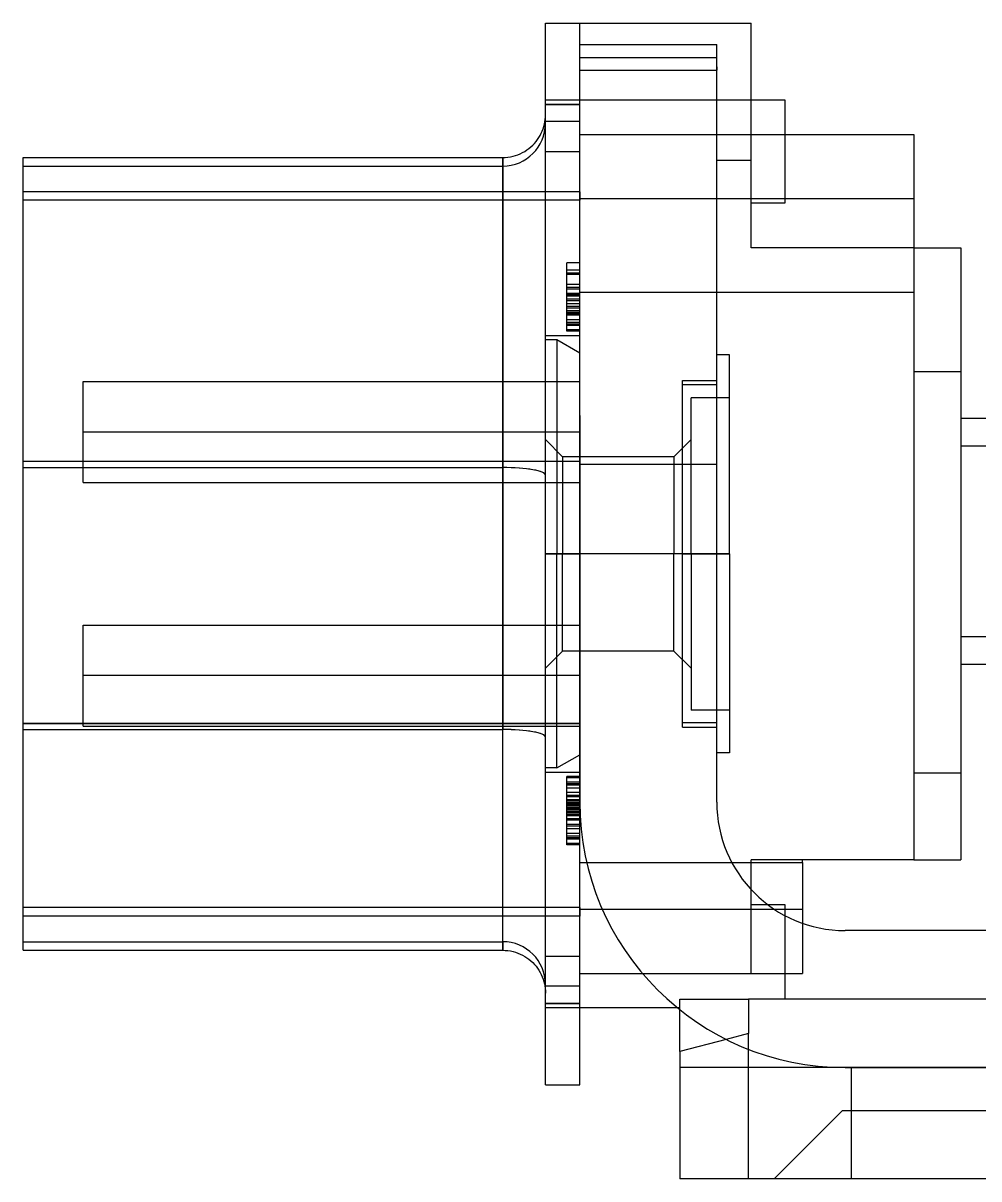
# Model space of a CAD drawing. Header units: millimetres. Extents: x 0 to 21.1, y -10.6 to 6.2.
# Drawn here: x 0 to 11.16, y -7.3 to 6.2 of the extents above; entities that cross this region are included whole.
import ezdxf

# ---------------------------------------------------------------- set-up
doc = ezdxf.new("R2010")
doc.units = ezdxf.units.MM
doc.layers.add('MAIN-1', color=7, linetype='Continuous')
doc.layers.add('MAIN-2', color=7, linetype='Continuous')

# ---------------------------------------------------------------- blocks, each defined once
blk = doc.blocks.new('D-Sub9 1.338168-2 right side')
at = {"layer": 'MAIN-1'}
for p, q in [((-11.6, 12), (-11.6, 13.5)), ((-11.6, 13.5), (-11.2, 13.5)), ((-11.2, 12), (-11.2, 13.5)), ((-11.2, 13.5), (-9.2, 13.5)), ((-9.2, 11.9), (-9.2, 13.5)), ((-11.2, 13.25), (-9.6, 13.25)), ((-9.6, 8.35), (-9.6, 13.25)), ((-8.8, 12.6), (-9.2, 12.6)), ((-8.8, 12.2), (-8.8, 12.6)), ((-11.601, 12.402), (-11.6, 12.43)), ((-11.628, 12.266), (-11.619, 12.293)), ((-11.619, 12.293), (-11.612, 12.32)), ((-11.612, 12.32), (-11.607, 12.347)), ((-11.607, 12.347), (-11.603, 12.375)), ((-11.603, 12.375), (-11.601, 12.402)), ((-11.693, 12.14), (-11.677, 12.164)), ((-11.677, 12.164), (-11.662, 12.188)), ((-11.662, 12.188), (-11.649, 12.213)), ((-11.649, 12.213), (-11.638, 12.239)), ((-11.638, 12.239), (-11.628, 12.266)), ((-9.2, 12.2), (-7.3, 12.2)), ((-7.3, 12.2), (-7.3, 10.63)), ((-11.841, 12.002), (-11.817, 12.018)), ((-11.817, 12.018), (-11.793, 12.035)), ((-11.793, 12.035), (-11.77, 12.054)), ((-11.77, 12.054), (-11.749, 12.074)), ((-11.749, 12.074), (-11.729, 12.095)), ((-11.729, 12.095), (-11.71, 12.117)), ((-11.71, 12.117), (-11.693, 12.14)), ((-17.7, 11.93), (-12.1, 11.93)), ((-17.7, 11.83), (-17.7, 11.93)), ((-12.1, 11.93), (-12.069, 11.931)), ((-12.1, 11.93), (-12.1, 11.83)), ((-12.069, 11.931), (-12.039, 11.934)), ((-12.039, 11.934), (-12.009, 11.938)), ((-12.009, 11.938), (-11.979, 11.945)), ((-11.979, 11.945), (-11.95, 11.953)), ((-11.95, 11.953), (-11.922, 11.963)), ((-11.922, 11.963), (-11.894, 11.974)), ((-11.894, 11.974), (-11.867, 11.987)), ((-11.867, 11.987), (-11.841, 12.002)), ((-11.6, 2.6), (-11.6, 12)), ((-11.6, 12), (-11.2, 12)), ((-11.2, 8.917), (-11.2, 12)), ((-9.6, 11.9), (-9.2, 11.9)), ((-17.7, 8.83), (-17.7, 11.83)), ((-17.7, 11.83), (-12.1, 11.83)), ((-12.1, 11.83), (-12.1, 8.83)), ((-7.3, 10.875), (-6.75, 10.875)), ((-6.75, 10.875), (-6.75, 9.645)), ((-7.3, 10.63), (-7.3, 10.357)), ((-9.6, 10.357), (-7.3, 10.357)), ((-7.3, 10.357), (-7.3, 3.725)), ((-9.45, 9.625), (-9.6, 9.625)), ((-9.45, 7.3), (-9.45, 9.625)), ((-6.75, 9.645), (-6.75, 9.431)), ((-7.3, 9.431), (-6.75, 9.431)), ((-6.75, 9.431), (-6.75, 4.741)), ((-11.2, 8.35), (-11.2, 8.917)), ((-17.7, 8.309), (-17.7, 8.83)), ((-12.1, 8.83), (-12.1, 8.309)), ((1.4, 8.883), (-6.75, 8.883)), ((-6.75, 8.562), (1.08, 8.562)), ((-17.7, 8.309), (-12.1, 8.309)), ((-17.7, 5.249), (-17.7, 8.309)), ((-12.1, 8.309), (-12.1, 5.249)), ((-11.2, 4.4), (-11.2, 8.35)), ((-11.2, 8.35), (-9.6, 8.35)), ((-9.6, 4.4), (-9.6, 8.35)), ((-11.6, 7.3), (-11.4, 7.3)), ((-9.6, 7.3), (-9.9, 7.3)), ((-9.6, 7.3), (-9.45, 7.3)), ((-9.45, 7.3), (-9.45, 4.975)), ((-1.14, 6.332), (-6.75, 6.332)), ((-6.75, 6.012), (-1.46, 6.012)), ((-17.7, 5.249), (-12.1, 5.249)), ((-17.7, 2.77), (-17.7, 5.249)), ((-12.1, 2.77), (-12.1, 5.249)), ((-9.45, 4.975), (-9.6, 4.975)), ((-7.3, 4.741), (-6.75, 4.741)), ((-6.75, 4.741), (-6.75, 3.725)), ((-11.2, 4.513), (-11.35, 4.513)), ((-11.2, 2.6), (-11.2, 4.4)), ((-11.2, 4.274), (-11.35, 4.274)), ((-11.2, 4.189), (-11.35, 4.189)), ((-11.2, 4.087), (-11.35, 4.087)), ((-11.2, 3.697), (-11.119, 3.697)), ((-9.425, 3.697), (-8.6, 3.697)), ((-8.6, 3.697), (-8.6, 3.725)), ((-7.3, 3.725), (-8.6, 3.725)), ((-8.6, 3.697), (-8.6, 2.986)), ((-7.3, 3.725), (-6.75, 3.725)), ((3.4, 2.9), (-8.1, 2.9)), ((-17.7, 2.77), (-12.1, 2.77)), ((-17.7, 2.67), (-17.7, 2.77)), ((-12.1, 2.77), (-12.1, 2.67)), ((-17.7, 2.67), (-12.1, 2.67)), ((-12.1, 2.67), (-12.069, 2.669)), ((-12.069, 2.669), (-12.039, 2.666)), ((-12.039, 2.666), (-12.009, 2.662)), ((-12.009, 2.662), (-11.979, 2.655)), ((-11.979, 2.655), (-11.95, 2.647)), ((-11.95, 2.647), (-11.922, 2.637)), ((-11.922, 2.637), (-11.894, 2.626)), ((-11.894, 2.626), (-11.867, 2.613)), ((-11.867, 2.613), (-11.841, 2.598)), ((-11.841, 2.598), (-11.817, 2.582)), ((-11.817, 2.582), (-11.793, 2.565)), ((-11.6, 1.1), (-11.6, 2.6)), ((-11.6, 2.6), (-11.2, 2.6)), ((-11.2, 1.1), (-11.2, 2.6)), ((-11.793, 2.565), (-11.77, 2.546)), ((-11.77, 2.546), (-11.749, 2.526)), ((-11.749, 2.526), (-11.729, 2.505)), ((-11.729, 2.505), (-11.71, 2.483)), ((-11.71, 2.483), (-11.693, 2.46)), ((-11.693, 2.46), (-11.677, 2.436)), ((-11.677, 2.436), (-11.662, 2.412)), ((-11.662, 2.412), (-11.649, 2.387)), ((-11.649, 2.387), (-11.638, 2.361)), ((-11.638, 2.361), (-11.628, 2.334)), ((-11.628, 2.334), (-11.619, 2.307)), ((-11.619, 2.307), (-11.612, 2.28)), ((-11.2, 2.4), (-10.469, 2.4)), ((-11.612, 2.28), (-11.607, 2.253)), ((-11.607, 2.253), (-11.603, 2.225)), ((-11.603, 2.225), (-11.601, 2.198)), ((-11.601, 2.198), (-11.6, 2.17)), ((-11.2, 2), (-10.062, 2)), ((-10.03, 1.486), (-10.03, 1.974)), ((-9.492, 1.63), (-10.03, 1.486)), ((-10.03, 1.486), (-10.03, 1.3)), ((-10.03, 1.3), (-10.03, 0)), ((-8.1, 1.3), (-10.03, 1.3)), ((3.4, 1.3), (-8.1, 1.3)), ((-8.03, 1.3), (-8.03, 0)), ((-11.6, 1.1), (-11.2, 1.1)), ((-8.03, 0), (-10.03, 0)), ((1.07, 0), (-8.03, 0))]:
    blk.add_line(p, q, dxfattribs=at)
for centre, radius, start, end in [((-12.1, 12.33), 0.5, 270, 0), ((-8.1, 4.4), 3.1, 180, 270), ((-8.1, 4.4), 1.5, 180, 270), ((-12.1, 2.27), 0.5, 0, 90)]:
    blk.add_arc(centre, radius, start, end, dxfattribs=at)
for centre in [(-12.1, 8.222), (-12.1, 5.162)]:
    blk.add_ellipse(centre, major_axis=(-0.5, 0), ratio=0.173648, start_param=-3.141593, end_param=-1.570796, dxfattribs=at)
at = {"layer": 'MAIN-2'}
for p, q in [((-11.6, 13.5), (-11.6, 13.5)), ((-11.6, 13.5), (-11.6, 13.5)), ((-11.6, 13.5), (-11.6, 13.5)), ((-11.2, 13.5), (-11.2, 13.5)), ((-11.2, 13.5), (-11.2, 13.5)), ((-11.2, 13.5), (-11.2, 13.5)), ((-11.2, 13.5), (-11.2, 13.5)), ((-11.2, 13.5), (-11.2, 13.5)), ((-9.2, 13.5), (-9.2, 13.5)), ((-9.2, 13.5), (-9.2, 13.5)), ((-11.2, 13.25), (-11.2, 13.25)), ((-11.2, 13.25), (-11.2, 13.25)), ((-11.2, 13.25), (-11.2, 13.25)), ((-11.2, 13.25), (-11.2, 13.25)), ((-9.6, 13.25), (-9.6, 13.25)), ((-9.6, 13.25), (-9.6, 13.25)), ((-9.6, 13.25), (-9.6, 13.25)), ((-9.6, 13.25), (-9.6, 13.25)), ((-11.2, 13.1), (-11.2, 13.1)), ((-11.2, 13.1), (-11.2, 13.1)), ((-11.2, 13.1), (-9.6, 13.1)), ((-9.6, 13.1), (-9.6, 13.1)), ((-9.6, 13.1), (-9.6, 13.1)), ((-9.6, 12.99), (-9.6, 12.95)), ((-11.2, 12.95), (-11.2, 12.95)), ((-11.2, 12.95), (-11.2, 12.95)), ((-11.2, 12.95), (-9.6, 12.95)), ((-9.6, 12.95), (-9.6, 12.95)), ((-9.6, 12.95), (-9.6, 12.95)), ((-11.6, 12.6), (-11.6, 12.6)), ((-11.6, 12.6), (-11.6, 12.6)), ((-9.2, 12.6), (-11.6, 12.6)), ((-8.8, 12.6), (-8.8, 12.6)), ((-8.8, 12.6), (-8.8, 12.6)), ((-11.2, 12.55), (-11.6, 12.55)), ((-11.2, 12.55), (-11.6, 12.55)), ((-11.2, 12.55), (-11.6, 12.55)), ((-11.6, 12.55), (-11.2, 12.55)), ((-11.6, 12.55), (-11.2, 12.55)), ((-11.2, 12.55), (-11.6, 12.55)), ((-11.2, 12.55), (-11.6, 12.55)), ((-11.2, 12.55), (-11.6, 12.55)), ((-11.6, 12.43), (-11.6, 12.43)), ((-11.6, 12.43), (-11.6, 12.43)), ((-11.6, 12.43), (-11.6, 12.43)), ((-11.2, 12.2), (-11.2, 12.55)), ((-11.606, 12.35), (-11.606, 12.35)), ((-11.606, 12.35), (-11.606, 12.35)), ((-11.6, 12.35), (-11.606, 12.35)), ((-11.6, 12.35), (-11.6, 12.35)), ((-11.6, 12.35), (-11.6, 12.35)), ((-11.6, 12.35), (-11.6, 12.35)), ((-11.6, 12.35), (-11.6, 12.35)), ((-11.6, 12.35), (-11.6, 12.35)), ((-11.6, 12.35), (-11.6, 12.35)), ((-11.2, 12.35), (-11.6, 12.35)), ((-11.6, 12.33), (-11.6, 12.33)), ((-11.6, 12.33), (-11.6, 12.33)), ((-11.2, 12.35), (-11.2, 12.35)), ((-11.2, 12.35), (-11.2, 12.35)), ((-11.2, 12.35), (-11.2, 12.35)), ((-11.2, 12.35), (-11.2, 12.35)), ((-11.2, 12.2), (-11.2, 12.2)), ((-11.2, 11.53), (-11.2, 12.2)), ((-11.2, 12.2), (-11.2, 12.2)), ((-11.2, 12.2), (-11.2, 12.2)), ((-11.2, 12.2), (-11.2, 12.2)), ((-11.2, 12.2), (-9.2, 12.2)), ((-9.2, 12.2), (-9.2, 12.2)), ((-9.2, 12.2), (-9.2, 12.2)), ((-9.2, 12.2), (-9.2, 12.2)), ((-9.2, 12.2), (-9.2, 12.2)), ((-8.8, 11.4), (-8.8, 12.2)), ((-7.3, 12.2), (-7.3, 12.2)), ((-7.3, 12.2), (-7.3, 12.2)), ((-7.3, 12.2), (-7.3, 12.2)), ((-7.3, 12.2), (-7.3, 12.2)), ((-17.7, 11.93), (-17.7, 11.93)), ((-12.1, 11.93), (-12.1, 11.93)), ((-12.1, 11.83), (-12.1, 11.93)), ((-11.6, 12), (-11.2, 12)), ((-9.6, 11.9), (-9.6, 11.9)), ((-9.6, 11.9), (-9.6, 11.9)), ((-9.2, 11.9), (-9.2, 11.9)), ((-9.2, 11.9), (-9.2, 11.9)), ((-9.2, 10.875), (-9.2, 11.9)), ((-17.7, 11.83), (-17.7, 11.83)), ((-17.7, 11.83), (-17.7, 11.83)), ((-12.1, 11.83), (-12.1, 11.83)), ((-12.1, 8.83), (-12.1, 11.83)), ((-12.1, 11.83), (-12.1, 11.83)), ((-17.7, 11.53), (-17.7, 11.53)), ((-11.2, 11.53), (-17.7, 11.53)), ((-11.2, 11.53), (-11.2, 11.53)), ((-11.2, 11.53), (-11.2, 11.43)), ((-11.2, 11.53), (-11.2, 11.53)), ((-11.2, 11.53), (-11.2, 11.53)), ((-17.7, 11.43), (-17.7, 11.43)), ((-17.7, 11.43), (-17.7, 11.43)), ((-11.2, 11.43), (-17.7, 11.43)), ((-11.2, 11.45), (-7.3, 11.45)), ((-11.2, 11.43), (-11.2, 11.43)), ((-11.2, 9.85), (-11.2, 11.43)), ((-11.2, 11.43), (-11.2, 11.43)), ((-9.2, 11.4), (-9.2, 11.4)), ((-9.2, 11.4), (-9.2, 11.4)), ((-9.2, 11.4), (-8.8, 11.4)), ((-8.8, 11.4), (-8.8, 11.4)), ((-8.8, 11.4), (-8.8, 11.4)), ((-9.2, 10.875), (-9.2, 10.875)), ((-9.2, 10.875), (-9.2, 10.875)), ((-7.3, 10.875), (-9.2, 10.875)), ((-7.3, 10.875), (-7.3, 10.875)), ((-7.3, 10.875), (-7.3, 10.875)), ((-7.3, 10.875), (-7.3, 10.875)), ((-6.75, 10.875), (-6.75, 10.875)), ((-11.35, 10.7), (-11.35, 10.7)), ((-11.35, 10.615), (-11.35, 10.7)), ((-11.35, 10.7), (-11.35, 10.7)), ((-11.2, 10.7), (-11.35, 10.7)), ((-11.2, 10.7), (-11.2, 10.7)), ((-11.2, 10.7), (-11.2, 10.7)), ((-11.35, 10.411), (-11.35, 10.615)), ((-11.35, 10.615), (-11.35, 10.615)), ((-11.2, 10.615), (-11.35, 10.615)), ((-11.2, 10.581), (-11.35, 10.581)), ((-11.2, 10.564), (-11.35, 10.564)), ((-11.2, 10.615), (-11.2, 10.615)), ((-11.2, 10.445), (-11.35, 10.445)), ((-11.35, 10.394), (-11.35, 10.411)), ((-11.35, 10.411), (-11.35, 10.411)), ((-11.2, 10.411), (-11.35, 10.411)), ((-11.2, 10.411), (-11.2, 10.411)), ((-11.35, 10.343), (-11.35, 10.394)), ((-11.2, 10.394), (-11.35, 10.394)), ((-11.2, 10.394), (-11.35, 10.394)), ((-11.35, 10.274), (-11.35, 10.343)), ((-11.2, 10.343), (-11.35, 10.343)), ((-11.2, 10.343), (-11.35, 10.343)), ((-11.35, 10.326), (-11.35, 10.326)), ((-11.2, 10.326), (-11.35, 10.326)), ((-11.2, 10.309), (-11.35, 10.309)), ((-11.2, 10.309), (-11.35, 10.309)), ((-11.35, 10.189), (-11.35, 10.274)), ((-11.2, 10.274), (-11.35, 10.274)), ((-11.2, 10.274), (-11.35, 10.274)), ((-11.2, 10.357), (-9.6, 10.357)), ((-11.2, 10.357), (-7.3, 10.357)), ((-11.2, 10.326), (-11.2, 10.326)), ((-11.35, 10.257), (-11.35, 10.257)), ((-11.2, 10.257), (-11.35, 10.257)), ((-11.2, 10.223), (-11.35, 10.223)), ((-11.35, 10.121), (-11.35, 10.189)), ((-11.2, 10.189), (-11.35, 10.189)), ((-11.2, 10.172), (-11.35, 10.172)), ((-11.2, 10.138), (-11.35, 10.138)), ((-11.2, 10.257), (-11.2, 10.257)), ((-11.35, 10.036), (-11.35, 10.121)), ((-11.2, 10.121), (-11.35, 10.121)), ((-11.35, 10.104), (-11.35, 10.104)), ((-11.2, 10.104), (-11.35, 10.104)), ((-11.2, 10.087), (-11.35, 10.087)), ((-11.35, 9.968), (-11.35, 10.036)), ((-11.2, 10.036), (-11.35, 10.036)), ((-11.2, 10.036), (-11.35, 10.036)), ((-11.2, 10.036), (-11.35, 10.036)), ((-11.2, 10.036), (-11.35, 10.036)), ((-11.2, 10.002), (-11.35, 10.002)), ((-11.2, 10.002), (-11.35, 10.002)), ((-11.2, 10.104), (-11.2, 10.104)), ((-11.35, 9.985), (-11.35, 9.985)), ((-11.2, 9.985), (-11.35, 9.985)), ((-11.35, 9.917), (-11.35, 9.968)), ((-11.2, 9.968), (-11.35, 9.968)), ((-11.2, 9.968), (-11.35, 9.968)), ((-11.35, 9.9), (-11.35, 9.917)), ((-11.2, 9.917), (-11.35, 9.917)), ((-11.2, 9.917), (-11.35, 9.917)), ((-11.35, 9.9), (-11.35, 9.9)), ((-11.35, 9.9), (-11.35, 9.9)), ((-11.2, 9.9), (-11.35, 9.9)), ((-11.2, 9.985), (-11.2, 9.985)), ((-11.2, 9.9), (-11.2, 9.9)), ((-11.2, 9.9), (-11.2, 9.9)), ((-11.6, 9.85), (-11.2, 9.85)), ((-11.6, 9.85), (-11.2, 9.85)), ((-11.467, 9.8), (-11.6, 9.8)), ((-11.467, 9.8), (-11.467, 7.3)), ((-11.467, 9.8), (-11.467, 7.3)), ((-11.2, 9.646), (-11.467, 9.8)), ((-11.2, 8.917), (-11.2, 9.85)), ((-9.45, 9.625), (-9.6, 9.625)), ((-10, 7.3), (-10, 9.325)), ((-10, 9.325), (-9.6, 9.325)), ((-10, 9.325), (-9.6, 9.325)), ((-9.6, 7.3), (-9.6, 9.325)), ((-7.3, 9.431), (-6.75, 9.431)), ((-17, 9.312), (-11.2, 9.312)), ((-17, 8.723), (-17, 9.312)), ((-9.6, 9.275), (-10, 9.275)), ((-9.6, 9.275), (-10, 9.275)), ((-9.9, 7.3), (-9.9, 9.125)), ((-9.45, 9.125), (-9.9, 9.125)), ((-9.45, 9.125), (-9.9, 9.125)), ((-11.2, 8.917), (-11.2, 8.35)), ((-12.1, 8.309), (-12.1, 8.83)), ((-6.75, 8.883), (-6.75, 8.883)), ((-6.75, 8.883), (-6.75, 8.883)), ((-6.75, 8.883), (-6.75, 8.883)), ((-6.75, 8.883), (-6.75, 8.883)), ((-6.75, 8.883), (-6.75, 8.883)), ((-11.2, 8.723), (-17, 8.723)), ((-11.2, 8.723), (-17, 8.723)), ((-11.2, 8.723), (-17, 8.723)), ((-11.2, 8.723), (-17, 8.723)), ((-11.2, 8.723), (-17, 8.723)), ((-11.2, 8.723), (-17, 8.723)), ((-11.2, 8.723), (-17, 8.723)), ((-11.2, 8.723), (-17, 8.723)), ((-11.2, 8.723), (-17, 8.723)), ((-11.2, 8.723), (-17, 8.723)), ((-17, 8.133), (-17, 8.723)), ((-11.4, 8.435), (-11.6, 8.635)), ((-11.4, 8.435), (-11.6, 8.635)), ((-9.9, 8.635), (-10.1, 8.435)), ((-9.9, 8.635), (-10.1, 8.435)), ((-6.75, 8.562), (-6.75, 8.562)), ((-6.75, 8.562), (-6.75, 8.562)), ((-6.75, 8.562), (-6.75, 8.562)), ((-6.75, 8.562), (-6.75, 8.562)), ((-6.75, 8.562), (-6.75, 8.562)), ((-11.2, 8.379), (-17.7, 8.379)), ((-11.2, 8.379), (-17.7, 8.379)), ((-11.4, 8.435), (-11.4, 7.3)), ((-11.4, 8.435), (-11.4, 7.3)), ((-10.1, 8.435), (-11.4, 8.435)), ((-10.1, 8.435), (-11.4, 8.435)), ((-10.1, 8.435), (-10.1, 7.3)), ((-10.1, 8.435), (-10.1, 7.3)), ((-17.7, 8.309), (-12.1, 8.309)), ((-12.1, 5.249), (-12.1, 8.309)), ((-11.2, 8.35), (-9.6, 8.35)), ((-11.2, 8.35), (-9.6, 8.35)), ((-11.2, 8.35), (-11.2, 4.4)), ((-11.2, 8.35), (-9.6, 8.35)), ((-17, 8.133), (-11.2, 8.133)), ((-11.6, 7.3), (-11.2, 7.3)), ((-11.6, 7.3), (-11.2, 7.3)), ((-11.6, 7.3), (-11.2, 7.3)), ((-11.4, 7.3), (-11.6, 7.3)), ((-11.4, 7.3), (-11.6, 7.3)), ((-11.6, 7.3), (-11.467, 7.3)), ((-11.6, 7.3), (-11.467, 7.3)), ((-11.4, 7.3), (-11.6, 7.3)), ((-11.4, 7.3), (-11.6, 7.3)), ((-11.6, 7.3), (-11.467, 7.3)), ((-11.6, 7.3), (-11.467, 7.3)), ((-11.467, 4.8), (-11.467, 7.3)), ((-11.467, 7.3), (-11.2, 7.3)), ((-11.467, 7.3), (-11.2, 7.3)), ((-11.467, 4.8), (-11.467, 7.3)), ((-11.467, 7.3), (-11.2, 7.3)), ((-11.467, 7.3), (-11.2, 7.3)), ((-11.4, 7.3), (-11.2, 7.3)), ((-10.1, 7.3), (-11.4, 7.3)), ((-10.1, 7.3), (-11.4, 7.3)), ((-11.4, 6.165), (-11.4, 7.3)), ((-10.1, 7.3), (-11.4, 7.3)), ((-10.1, 7.3), (-11.4, 7.3)), ((-11.4, 6.165), (-11.4, 7.3)), ((-9.9, 7.3), (-10.1, 7.3)), ((-9.9, 7.3), (-10.1, 7.3)), ((-10.1, 6.165), (-10.1, 7.3)), ((-9.9, 7.3), (-10.1, 7.3)), ((-9.9, 7.3), (-10.1, 7.3)), ((-10.1, 6.165), (-10.1, 7.3)), ((-10, 7.3), (-9.6, 7.3)), ((-10, 7.3), (-9.6, 7.3)), ((-10, 7.3), (-9.6, 7.3)), ((-10, 7.3), (-9.6, 7.3)), ((-10, 7.3), (-9.6, 7.3)), ((-10, 7.3), (-9.6, 7.3)), ((-10, 5.275), (-10, 7.3)), ((-10, 7.3), (-9.6, 7.3)), ((-10, 7.3), (-9.6, 7.3)), ((-9.45, 7.3), (-9.9, 7.3)), ((-9.9, 7.3), (-9.9, 5.475)), ((-9.45, 7.3), (-9.9, 7.3)), ((-9.45, 7.3), (-9.9, 7.3)), ((-9.6, 7.3), (-9.45, 7.3)), ((-9.45, 7.3), (-9.6, 7.3)), ((-9.6, 7.3), (-9.45, 7.3)), ((-9.6, 7.3), (-9.45, 7.3)), ((-9.6, 5.275), (-9.6, 7.3)), ((-17, 6.467), (-11.2, 6.467)), ((-17, 5.878), (-17, 6.467)), ((-6.75, 6.332), (-6.75, 6.332)), ((-6.75, 6.332), (-6.75, 6.332)), ((-6.75, 6.332), (-6.75, 6.332)), ((-6.75, 6.332), (-6.75, 6.332)), ((-11.6, 5.965), (-11.4, 6.165)), ((-11.6, 5.965), (-11.4, 6.165)), ((-10.1, 6.165), (-11.4, 6.165)), ((-10.1, 6.165), (-11.4, 6.165)), ((-10.1, 6.165), (-9.9, 5.965)), ((-10.1, 6.165), (-9.9, 5.965)), ((-6.75, 6.012), (-6.75, 6.012)), ((-6.75, 6.012), (-6.75, 6.012)), ((-6.75, 6.012), (-6.75, 6.012)), ((-6.75, 6.012), (-6.75, 6.012)), ((-11.2, 5.878), (-17, 5.878)), ((-11.2, 5.878), (-17, 5.878)), ((-11.2, 5.878), (-17, 5.878)), ((-11.2, 5.878), (-17, 5.878)), ((-11.2, 5.878), (-17, 5.878)), ((-11.2, 5.878), (-17, 5.878)), ((-11.2, 5.878), (-17, 5.878)), ((-11.2, 5.878), (-17, 5.878)), ((-17, 5.287), (-17, 5.878)), ((-9.45, 5.475), (-9.9, 5.475)), ((-9.45, 5.475), (-9.9, 5.475)), ((-11.2, 5.319), (-17.7, 5.319)), ((-17.7, 5.319), (-11.2, 5.319)), ((-17, 5.287), (-11.2, 5.287)), ((-9.6, 5.325), (-10, 5.325)), ((-9.6, 5.325), (-10, 5.325)), ((-10, 5.275), (-9.6, 5.275)), ((-10, 5.275), (-9.6, 5.275)), ((-17.7, 5.249), (-12.1, 5.249)), ((-12.1, 2.77), (-12.1, 5.249)), ((-11.467, 4.8), (-11.2, 4.954)), ((-9.45, 4.975), (-9.6, 4.975)), ((-11.467, 4.8), (-11.6, 4.8)), ((-11.6, 4.75), (-11.2, 4.75)), ((-11.6, 4.75), (-11.2, 4.75)), ((-7.3, 4.741), (-6.75, 4.741)), ((-11.35, 4.683), (-11.35, 4.7)), ((-11.35, 4.7), (-11.35, 4.7)), ((-11.35, 4.7), (-11.35, 4.7)), ((-11.2, 4.7), (-11.35, 4.7)), ((-11.35, 4.632), (-11.35, 4.683)), ((-11.2, 4.683), (-11.35, 4.683)), ((-11.2, 4.683), (-11.35, 4.683)), ((-11.2, 4.683), (-11.35, 4.683)), ((-11.2, 4.683), (-11.35, 4.683)), ((-11.35, 4.564), (-11.35, 4.632)), ((-11.2, 4.632), (-11.35, 4.632)), ((-11.2, 4.632), (-11.35, 4.632)), ((-11.2, 4.632), (-11.35, 4.632)), ((-11.2, 4.632), (-11.35, 4.632)), ((-11.35, 4.615), (-11.35, 4.615)), ((-11.35, 4.615), (-11.35, 4.615)), ((-11.2, 4.615), (-11.35, 4.615)), ((-11.2, 4.598), (-11.35, 4.598)), ((-11.2, 4.598), (-11.35, 4.598)), ((-11.2, 4.598), (-11.35, 4.598)), ((-11.2, 4.598), (-11.35, 4.598)), ((-11.2, 4.7), (-11.2, 4.7)), ((-11.2, 4.7), (-11.2, 4.7)), ((-11.2, 4.615), (-11.2, 4.615)), ((-11.2, 4.615), (-11.2, 4.615)), ((-11.35, 4.479), (-11.35, 4.564)), ((-11.2, 4.564), (-11.35, 4.564)), ((-11.2, 4.564), (-11.35, 4.564)), ((-11.2, 4.564), (-11.35, 4.564)), ((-11.2, 4.564), (-11.35, 4.564)), ((-11.2, 4.564), (-11.35, 4.564)), ((-11.2, 4.564), (-11.35, 4.564)), ((-11.2, 4.564), (-11.35, 4.564)), ((-11.2, 4.564), (-11.35, 4.564)), ((-11.35, 4.513), (-11.35, 4.513)), ((-11.2, 4.513), (-11.35, 4.513)), ((-11.2, 4.513), (-11.35, 4.513)), ((-11.2, 4.513), (-11.35, 4.513)), ((-11.35, 4.36), (-11.35, 4.479)), ((-11.2, 4.479), (-11.35, 4.479)), ((-11.2, 4.479), (-11.35, 4.479)), ((-11.2, 4.479), (-11.35, 4.479)), ((-11.2, 4.462), (-11.35, 4.462)), ((-11.2, 4.462), (-11.35, 4.462)), ((-11.2, 4.462), (-11.35, 4.462)), ((-11.2, 4.513), (-11.2, 4.513)), ((-11.2, 3.17), (-11.2, 4.47)), ((-11.2, 4.428), (-11.35, 4.428)), ((-11.2, 4.428), (-11.35, 4.428)), ((-11.35, 4.411), (-11.35, 4.411)), ((-11.2, 4.411), (-11.35, 4.411)), ((-11.2, 4.411), (-11.35, 4.411)), ((-11.2, 4.394), (-11.35, 4.394)), ((-11.2, 4.394), (-11.35, 4.394)), ((-11.2, 4.377), (-11.35, 4.377)), ((-11.2, 4.377), (-11.35, 4.377)), ((-11.35, 4.24), (-11.35, 4.36)), ((-11.2, 4.36), (-11.35, 4.36)), ((-11.2, 4.36), (-11.35, 4.36)), ((-11.2, 4.36), (-11.35, 4.36)), ((-11.2, 4.343), (-11.35, 4.343)), ((-11.35, 4.326), (-11.35, 4.326)), ((-11.2, 4.326), (-11.35, 4.326)), ((-11.2, 4.326), (-11.35, 4.326)), ((-11.2, 4.326), (-11.35, 4.326)), ((-11.2, 4.326), (-11.35, 4.326)), ((-11.2, 4.326), (-11.35, 4.326)), ((-11.2, 4.411), (-11.2, 4.411)), ((-11.2, 4.4), (-11.2, 4.4)), ((-11.2, 4.4), (-11.2, 4.4)), ((-11.2, 4.4), (-11.2, 4.4)), ((-11.2, 4.4), (-11.2, 4.4)), ((-11.2, 4.4), (-11.2, 4.377)), ((-11.2, 4.377), (-11.2, 4.326)), ((-11.2, 4.326), (-11.2, 4.291)), ((-11.2, 4.326), (-11.2, 4.326)), ((-9.6, 4.4), (-9.6, 4.4)), ((-9.6, 4.4), (-9.6, 4.4)), ((-11.2, 4.309), (-11.35, 4.309)), ((-11.2, 4.309), (-11.35, 4.309)), ((-11.2, 4.291), (-11.35, 4.291)), ((-11.2, 4.291), (-11.35, 4.291)), ((-11.2, 4.291), (-11.35, 4.291)), ((-11.35, 4.274), (-11.35, 4.274)), ((-11.2, 4.274), (-11.35, 4.274)), ((-11.2, 4.274), (-11.35, 4.274)), ((-11.2, 4.274), (-11.35, 4.274)), ((-11.2, 4.257), (-11.35, 4.257)), ((-11.35, 4.121), (-11.35, 4.24)), ((-11.2, 4.24), (-11.35, 4.24)), ((-11.2, 4.24), (-11.35, 4.24)), ((-11.2, 4.24), (-11.35, 4.24)), ((-11.2, 4.24), (-11.35, 4.24)), ((-11.2, 4.24), (-11.35, 4.24)), ((-11.2, 4.206), (-11.35, 4.206)), ((-11.2, 4.206), (-11.35, 4.206)), ((-11.2, 4.206), (-11.35, 4.206)), ((-11.35, 4.189), (-11.35, 4.189)), ((-11.2, 4.189), (-11.35, 4.189)), ((-11.2, 4.189), (-11.35, 4.189)), ((-11.2, 4.291), (-11.2, 4.274)), ((-11.2, 4.274), (-11.2, 4.274)), ((-11.2, 4.189), (-11.2, 4.189)), ((-11.2, 4.138), (-11.35, 4.138)), ((-11.2, 4.138), (-11.35, 4.138)), ((-11.2, 4.138), (-11.35, 4.138)), ((-11.35, 4.036), (-11.35, 4.121)), ((-11.2, 4.121), (-11.35, 4.121)), ((-11.2, 4.121), (-11.35, 4.121)), ((-11.2, 4.121), (-11.35, 4.121)), ((-11.35, 4.087), (-11.35, 4.087)), ((-11.2, 4.087), (-11.35, 4.087)), ((-11.2, 4.087), (-11.35, 4.087)), ((-11.2, 4.087), (-11.35, 4.087)), ((-11.2, 4.087), (-11.2, 4.087)), ((-11.35, 3.968), (-11.35, 4.036)), ((-11.2, 4.036), (-11.35, 4.036)), ((-11.2, 4.036), (-11.35, 4.036)), ((-11.2, 4.036), (-11.35, 4.036)), ((-11.2, 4.036), (-11.35, 4.036)), ((-11.2, 4.036), (-11.35, 4.036)), ((-11.2, 4.036), (-11.35, 4.036)), ((-11.2, 4.036), (-11.35, 4.036)), ((-11.2, 4.036), (-11.35, 4.036)), ((-11.2, 4.002), (-11.35, 4.002)), ((-11.2, 4.002), (-11.35, 4.002)), ((-11.2, 4.002), (-11.35, 4.002)), ((-11.2, 4.002), (-11.35, 4.002)), ((-11.35, 3.985), (-11.35, 3.985)), ((-11.35, 3.985), (-11.35, 3.985)), ((-11.2, 3.985), (-11.35, 3.985)), ((-11.35, 3.917), (-11.35, 3.968)), ((-11.2, 3.968), (-11.35, 3.968)), ((-11.2, 3.968), (-11.35, 3.968)), ((-11.2, 3.968), (-11.35, 3.968)), ((-11.2, 3.968), (-11.35, 3.968)), ((-11.35, 3.9), (-11.35, 3.917)), ((-11.2, 3.917), (-11.35, 3.917)), ((-11.2, 3.917), (-11.35, 3.917)), ((-11.2, 3.917), (-11.35, 3.917)), ((-11.2, 3.917), (-11.35, 3.917)), ((-11.2, 3.985), (-11.2, 3.985)), ((-11.2, 3.985), (-11.2, 3.985)), ((-11.35, 3.9), (-11.35, 3.9)), ((-11.35, 3.9), (-11.35, 3.9)), ((-11.2, 3.9), (-11.35, 3.9)), ((-11.2, 3.9), (-11.2, 3.9)), ((-11.2, 3.9), (-11.2, 3.9)), ((-11.2, 3.697), (-8.6, 3.697)), ((-11.119, 3.697), (-9.425, 3.697)), ((-9.2, 3.725), (-9.2, 3.725)), ((-9.2, 2.4), (-9.2, 3.725)), ((-8.6, 3.725), (-9.2, 3.725)), ((-8.6, 3.725), (-8.6, 3.725)), ((-8.6, 3.725), (-8.6, 3.725)), ((-7.3, 3.725), (-7.3, 3.725)), ((-7.3, 3.725), (-7.3, 3.725)), ((-6.75, 3.725), (-6.75, 3.725)), ((-17.7, 3.17), (-17.7, 3.17)), ((-17.7, 3.17), (-17.7, 3.17)), ((-11.2, 3.17), (-17.7, 3.17)), ((-11.2, 3.17), (-11.2, 3.17)), ((-11.2, 3.17), (-11.2, 3.07)), ((-11.2, 3.17), (-11.2, 3.17)), ((-11.2, 3.15), (-8.6, 3.15)), ((-11.2, 3.15), (-8.6, 3.15)), ((-8.8, 3.2), (-9.2, 3.2)), ((-9.2, 3.2), (-9.2, 3.2)), ((-8.8, 2.1), (-8.8, 3.2)), ((-8.8, 3.2), (-8.8, 3.2)), ((-17.7, 3.07), (-17.7, 3.07)), ((-11.2, 3.07), (-17.7, 3.07)), ((-11.2, 3.07), (-11.2, 3.07)), ((-8.6, 2.986), (-8.6, 2.4)), ((-8.1, 2.9), (-8.1, 2.9)), ((-8.1, 2.9), (-8.1, 2.9)), ((-17.7, 2.77), (-17.7, 2.77)), ((-17.7, 2.77), (-17.7, 2.77)), ((-12.1, 2.77), (-12.1, 2.77)), ((-12.1, 2.67), (-12.1, 2.77)), ((-12.1, 2.77), (-12.1, 2.77)), ((-17.7, 2.67), (-17.7, 2.67)), ((-12.1, 2.67), (-12.1, 2.67)), ((-11.6, 2.6), (-11.2, 2.6)), ((-11.2, 2.4), (-11.2, 2.4)), ((-11.2, 2.4), (-11.2, 2.4)), ((-11.2, 2.4), (-11.2, 2.4)), ((-11.2, 2.4), (-11.2, 2.4)), ((-10.469, 2.4), (-8.6, 2.4)), ((-9.2, 2.4), (-9.2, 2.4)), ((-9.2, 2.4), (-9.2, 2.4)), ((-8.6, 2.4), (-8.6, 2.4)), ((-8.6, 2.4), (-8.6, 2.4)), ((-8.6, 2.4), (-8.6, 2.4)), ((-8.6, 2.4), (-8.6, 2.4)), ((-11.606, 2.25), (-11.6, 2.25)), ((-11.606, 2.25), (-11.606, 2.25)), ((-11.606, 2.25), (-11.606, 2.25)), ((-11.6, 2.27), (-11.6, 2.27)), ((-11.6, 2.27), (-11.6, 2.27)), ((-11.6, 2.25), (-11.6, 2.25)), ((-11.6, 2.25), (-11.6, 2.25)), ((-11.6, 2.25), (-11.6, 2.25)), ((-11.6, 2.25), (-11.6, 2.25)), ((-11.2, 2.25), (-11.6, 2.25)), ((-11.6, 2.17), (-11.6, 2.17)), ((-11.6, 2.17), (-11.6, 2.17)), ((-11.6, 2.17), (-11.6, 2.17)), ((-11.2, 2.25), (-11.2, 2.25)), ((-11.2, 2.25), (-11.2, 2.25)), ((-11.2, 2.05), (-11.6, 2.05)), ((-11.2, 2.05), (-11.6, 2.05)), ((-11.6, 2.05), (-11.2, 2.05)), ((-11.2, 2.05), (-11.6, 2.05)), ((-10.03, 2.1), (-10.03, 2.1)), ((-10.03, 2.1), (-10.03, 2.1)), ((-10.03, 2.1), (-9.23, 2.1)), ((-10.03, 1.974), (-10.03, 2.1)), ((-9.23, 2.1), (-9.23, 2.1)), ((-9.23, 2.1), (-9.23, 2.1)), ((3.07, 2.1), (-9.23, 2.1)), ((-9.23, 2.1), (-9.23, 1.7)), ((-8.8, 2.1), (-8.8, 2.1)), ((-11.6, 2), (-11.6, 2)), ((-11.6, 2), (-11.2, 2)), ((-10.062, 2), (-10.03, 2)), ((-10.03, 2), (-10.03, 2)), ((-9.23, 1.7), (-9.492, 1.63)), ((-9.23, 0), (-9.23, 1.7)), ((-10.03, 1.3), (-10.03, 1.3)), ((-10.03, 1.3), (-10.03, 1.3)), ((-8.1, 1.3), (-8.1, 1.3)), ((-8.1, 1.3), (-8.1, 1.3)), ((-8.1, 1.3), (-8.1, 1.3)), ((-8.1, 1.3), (-8.1, 1.3)), ((-8.1, 1.3), (3.07, 1.3)), ((-8.03, 1.3), (-8.03, 0)), ((-11.6, 1.1), (-11.6, 1.1)), ((-11.6, 1.1), (-11.6, 1.1)), ((-11.2, 1.1), (-11.2, 1.1)), ((-11.2, 1.1), (-11.2, 1.1)), ((-8.13, 0.8), (-8.93, 0)), ((-8.13, 0.8), (3.07, 0.8)), ((-8.13, 0.8), (-8.13, 0.8)), ((-10.03, 0), (-10.03, 0)), ((-10.03, 0), (-10.03, 0)), ((-10.03, 0), (-10.03, 0)), ((-9.23, 0), (-9.23, 0)), ((-9.23, 0), (-9.23, 0)), ((-8.93, 0), (-8.93, 0))]:
    blk.add_line(p, q, dxfattribs=at)
for centre in [(-12.1, 8.222), (-12.1, 5.162)]:
    blk.add_ellipse(centre, major_axis=(0.5, 0), ratio=0.173648, start_param=0, end_param=1.570796, dxfattribs=at)

msp = doc.modelspace()

# ---------------------------------------------------------------- block references
msp.add_blockref('D-Sub9 1.338168-2 right side', (17.7, -7.3))

doc.saveas('drawing.dxf')
